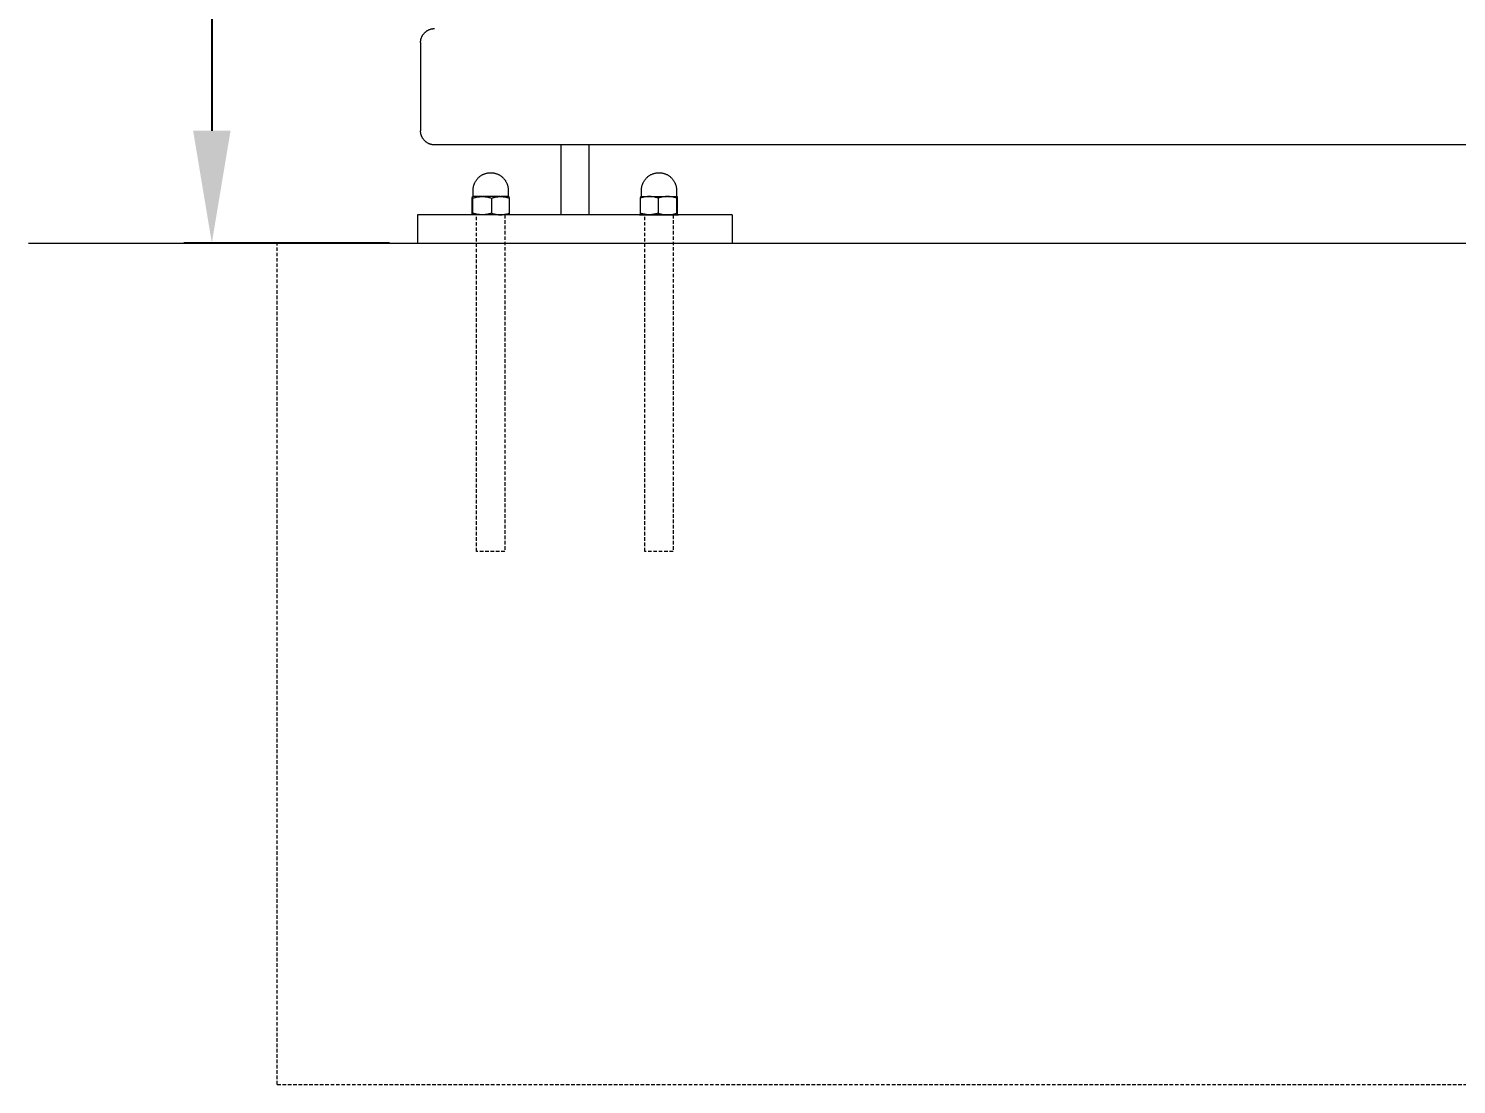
# Model space of a CAD drawing. Header units: millimetres. Extents: x -80 to 4518, y -398 to 2524.
# Drawn here: x -78 to 431, y 1078 to 1454 of the extents above; entities that cross this region are included whole.
import ezdxf

# ---------------------------------------------------------------- set-up
doc = ezdxf.new("R2010")
doc.units = ezdxf.units.MM
doc.linetypes.add('HIDDEN', pattern=[1.905, 1.27, -0.635])
for name, color, linetype, lineweight in [('ZANO_R', 7, 'Continuous', 0), ('ZANO_R_przerywana', 7, 'HIDDEN', 0), ('ZANO_W', 1, 'Continuous', 0)]:
    doc.layers.add(name, color=color, linetype=linetype, lineweight=lineweight)
doc.styles.add('Arial', font='arial.ttf')
doc.styles.get("Standard").update_dxf_attribs({"font": 'ARIALUNI.TTF'})
doc.dimstyles.new('pl i ang', dxfattribs={"dimtxt": 50, "dimasz": 50, "dimexe": 1.25, "dimexo": 0.625, "dimgap": 10, "dimtad": 1, "dimtoh": 1, "dimtxsty": 'Standard', "dimcen": 2.5, "dimclrd": 1, "dimclre": 1, "dimclrt": 1, "dimadec": 0, "dimazin": 0, "dimtfac": 1, "dimtmove": 0, "dimatfit": 3, "dimfxl": 1, "dimarcsym": 1})

# ---------------------------------------------------------------- blocks, each defined once
blk = doc.blocks.new('*D386')
at = {"layer": 'ZANO_W', "color": 1, "lineweight": -2}
for p, q in [((56.54, 2481.4), (-22.87, 2481.4)), ((-12.87, 2441.4), (-12.87, 1417.51)), ((50.45, 1377.51), (-22.87, 1377.51))]:
    blk.add_line(p, q, dxfattribs=at)
at = {"layer": 'ZANO_W', "color": 1}
for points in [[(-6.2, 2441.4), (-19.53, 2441.4), (-12.87, 2481.4)], [(-19.53, 1417.51), (-6.2, 1417.51), (-12.87, 1377.51)]]:
    blk.add_solid(points, dxfattribs=at)
at = {"layer": 'ZANO_W', "color": 1, "insert": (-43.29, 1929.45), "char_height": 40, "attachment_point": 5, "rotation": 90, "style": 'Arial'}
blk.add_mtext('1104', dxfattribs=at)
blk = doc.blocks.new('*D388')
at = {"layer": 'ZANO_W', "color": 1, "lineweight": -2}
blk.add_line((2189.64, 1454.5), (2185.06, 1488.61), dxfattribs=at)
for start, end in [(97.6419, 180), (52.4545, 75.0482), (202.5937, 225.1874)]:
    blk.add_arc((2199.97, 1377.51), 102.1, start, end, dxfattribs=at)
at = {"layer": 'ZANO_W', "color": 1}
for points in [[(2226.73, 1482.8), (2225.88, 1469.49), (2186.39, 1478.7)], [(2112.24, 1339.59), (2099.17, 1336.97), (2097.87, 1377.51)]]:
    blk.add_solid(points, dxfattribs=at)
at = {"layer": 'ZANO_W', "color": 1, "insert": (2100.03, 1464.93), "char_height": 40, "attachment_point": 5, "rotation": 48.821, "style": 'Arial'}
blk.add_mtext('82%%d', dxfattribs=at)

msp = doc.modelspace()

# ---------------------------------------------------------------- linework, layer by layer
at = {"layer": 'ZANO_R'}
for p, q in [((61.83, 1450.65), (61.89, 1450.81)), ((61.89, 1450.81), (61.96, 1450.97)), ((61.96, 1450.97), (62.03, 1451.12)), ((62.03, 1451.12), (62.1, 1451.27)), ((62.1, 1451.27), (62.18, 1451.42)), ((62.18, 1451.42), (62.27, 1451.57)), ((62.27, 1451.57), (62.36, 1451.72)), ((62.36, 1451.72), (62.46, 1451.86)), ((62.46, 1451.86), (62.56, 1452)), ((62.56, 1452), (62.66, 1452.13)), ((62.66, 1452.13), (62.77, 1452.26)), ((62.77, 1452.26), (62.89, 1452.39)), ((62.89, 1452.39), (63.01, 1452.51)), ((63.01, 1452.51), (63.13, 1452.63)), ((63.13, 1452.63), (63.26, 1452.74)), ((63.26, 1452.74), (63.39, 1452.85)), ((63.39, 1452.85), (63.52, 1452.96)), ((63.52, 1452.96), (63.66, 1453.06)), ((63.66, 1453.06), (63.8, 1453.15)), ((63.8, 1453.15), (63.95, 1453.25)), ((63.95, 1453.25), (64.09, 1453.33)), ((64.09, 1453.33), (64.24, 1453.41)), ((64.24, 1453.41), (64.4, 1453.49)), ((64.4, 1453.49), (64.55, 1453.56)), ((64.55, 1453.56), (64.71, 1453.63)), ((64.71, 1453.63), (64.87, 1453.69)), ((64.87, 1453.69), (65.03, 1453.74)), ((65.03, 1453.74), (65.19, 1453.79)), ((65.19, 1453.79), (65.36, 1453.83)), ((65.36, 1453.83), (65.53, 1453.87)), ((65.53, 1453.87), (65.69, 1453.9)), ((65.69, 1453.9), (65.86, 1453.93)), ((65.86, 1453.93), (66.03, 1453.95)), ((66.03, 1453.95), (66.2, 1453.96)), ((66.2, 1453.96), (66.37, 1453.97)), ((66.37, 1453.97), (66.54, 1453.97)), ((61.54, 1448.97), (61.55, 1449.14)), ((61.54, 1448.97), (61.54, 1445.25)), ((61.55, 1449.32), (61.57, 1449.49)), ((61.55, 1449.14), (61.55, 1449.32)), ((61.57, 1449.49), (61.59, 1449.65)), ((61.59, 1449.65), (61.62, 1449.82)), ((61.62, 1449.82), (61.65, 1449.99)), ((61.65, 1449.99), (61.69, 1450.16)), ((61.69, 1450.16), (61.73, 1450.32)), ((61.73, 1450.32), (61.78, 1450.49)), ((61.78, 1450.49), (61.83, 1450.65)), ((61.54, 1445.25), (61.54, 1417.5)), ((61.55, 1417.33), (61.54, 1417.5)), ((61.55, 1417.16), (61.55, 1417.33)), ((61.57, 1416.99), (61.55, 1417.16)), ((61.59, 1416.82), (61.57, 1416.99)), ((61.62, 1416.65), (61.59, 1416.82)), ((61.65, 1416.48), (61.62, 1416.65)), ((61.69, 1416.32), (61.65, 1416.48)), ((61.73, 1416.15), (61.69, 1416.32)), ((61.78, 1415.99), (61.73, 1416.15)), ((61.83, 1415.82), (61.78, 1415.99)), ((61.89, 1415.66), (61.83, 1415.82)), ((61.96, 1415.51), (61.89, 1415.66)), ((62.03, 1415.35), (61.96, 1415.51)), ((62.1, 1415.2), (62.03, 1415.35)), ((62.18, 1415.05), (62.1, 1415.2)), ((62.27, 1414.9), (62.18, 1415.05)), ((62.36, 1414.76), (62.27, 1414.9)), ((62.46, 1414.62), (62.36, 1414.76)), ((62.56, 1414.48), (62.46, 1414.62)), ((62.66, 1414.34), (62.56, 1414.48)), ((62.77, 1414.21), (62.66, 1414.34)), ((62.89, 1414.09), (62.77, 1414.21)), ((63.01, 1413.96), (62.89, 1414.09)), ((63.13, 1413.84), (63.01, 1413.96)), ((63.26, 1413.73), (63.13, 1413.84)), ((63.39, 1413.62), (63.26, 1413.73)), ((63.52, 1413.52), (63.39, 1413.62)), ((63.66, 1413.41), (63.52, 1413.52)), ((63.8, 1413.32), (63.66, 1413.41)), ((63.95, 1413.23), (63.8, 1413.32)), ((64.09, 1413.14), (63.95, 1413.23)), ((64.24, 1413.06), (64.09, 1413.14)), ((64.4, 1412.98), (64.24, 1413.06)), ((64.55, 1412.91), (64.4, 1412.98)), ((64.71, 1412.85), (64.55, 1412.91)), ((64.87, 1412.79), (64.71, 1412.85)), ((65.03, 1412.73), (64.87, 1412.79)), ((65.19, 1412.68), (65.03, 1412.73)), ((65.36, 1412.64), (65.19, 1412.68)), ((65.53, 1412.6), (65.36, 1412.64)), ((65.69, 1412.57), (65.53, 1412.6)), ((65.86, 1412.55), (65.69, 1412.57)), ((66.03, 1412.53), (65.86, 1412.55)), ((66.2, 1412.51), (66.03, 1412.53)), ((66.37, 1412.5), (66.2, 1412.51)), ((66.54, 1412.5), (66.37, 1412.5)), ((360.45, 1412.5), (66.54, 1412.5)), ((111.54, 1412.5), (111.54, 1387.51)), ((121.54, 1412.5), (121.54, 1387.51)), ((654.36, 1412.5), (360.45, 1412.5)), ((81.32, 1399.76), (81.44, 1399.93)), ((81.44, 1399.93), (81.56, 1400.1)), ((81.56, 1400.1), (81.69, 1400.27)), ((81.69, 1400.27), (81.83, 1400.44)), ((81.83, 1400.44), (81.98, 1400.59)), ((81.98, 1400.59), (82.12, 1400.75)), ((82.12, 1400.75), (82.28, 1400.9)), ((82.28, 1400.9), (82.44, 1401.04)), ((82.44, 1401.04), (82.6, 1401.18)), ((82.6, 1401.18), (82.77, 1401.31)), ((82.77, 1401.31), (82.94, 1401.43)), ((82.94, 1401.43), (83.12, 1401.55)), ((83.12, 1401.55), (83.3, 1401.67)), ((83.3, 1401.67), (83.48, 1401.78)), ((83.48, 1401.78), (83.67, 1401.88)), ((83.67, 1401.88), (83.86, 1401.97)), ((83.86, 1401.97), (84.05, 1402.06)), ((84.05, 1402.06), (84.25, 1402.14)), ((84.25, 1402.14), (84.45, 1402.22)), ((84.45, 1402.22), (84.65, 1402.28)), ((84.65, 1402.28), (84.86, 1402.35)), ((84.86, 1402.35), (85.06, 1402.4)), ((85.06, 1402.4), (85.27, 1402.45)), ((85.27, 1402.45), (85.48, 1402.49)), ((85.48, 1402.49), (85.69, 1402.52)), ((85.69, 1402.52), (85.9, 1402.54)), ((85.9, 1402.54), (86.12, 1402.56)), ((86.12, 1402.56), (86.33, 1402.57)), ((86.33, 1402.57), (86.54, 1402.58)), ((86.54, 1402.58), (86.76, 1402.57)), ((86.76, 1402.57), (86.97, 1402.56)), ((86.97, 1402.56), (87.18, 1402.54)), ((87.18, 1402.54), (87.39, 1402.52)), ((87.39, 1402.52), (87.61, 1402.49)), ((87.61, 1402.49), (87.81, 1402.45)), ((87.81, 1402.45), (88.02, 1402.4)), ((88.02, 1402.4), (88.23, 1402.35)), ((88.23, 1402.35), (88.43, 1402.28)), ((88.43, 1402.28), (88.64, 1402.22)), ((88.64, 1402.22), (88.84, 1402.14)), ((88.84, 1402.14), (89.03, 1402.06)), ((89.03, 1402.06), (89.23, 1401.97)), ((89.23, 1401.97), (89.42, 1401.88)), ((89.42, 1401.88), (89.61, 1401.78)), ((89.61, 1401.78), (89.79, 1401.67)), ((89.79, 1401.67), (89.97, 1401.55)), ((89.97, 1401.55), (90.15, 1401.43)), ((90.15, 1401.43), (90.32, 1401.31)), ((90.32, 1401.31), (90.49, 1401.18)), ((90.49, 1401.18), (90.65, 1401.04)), ((90.65, 1401.04), (90.81, 1400.9)), ((90.81, 1400.9), (90.96, 1400.75)), ((90.96, 1400.75), (91.11, 1400.59)), ((91.11, 1400.59), (91.25, 1400.44)), ((91.25, 1400.44), (91.39, 1400.27)), ((91.39, 1400.27), (91.52, 1400.1)), ((91.52, 1400.1), (91.65, 1399.93)), ((91.65, 1399.93), (91.77, 1399.76)), ((141.32, 1399.76), (141.44, 1399.93)), ((141.44, 1399.93), (141.56, 1400.1)), ((141.56, 1400.1), (141.69, 1400.27)), ((141.69, 1400.27), (141.83, 1400.44)), ((141.83, 1400.44), (141.98, 1400.59)), ((141.98, 1400.59), (142.12, 1400.75)), ((142.12, 1400.75), (142.28, 1400.9)), ((142.28, 1400.9), (142.44, 1401.04)), ((142.44, 1401.04), (142.6, 1401.18)), ((142.6, 1401.18), (142.77, 1401.31)), ((142.77, 1401.31), (142.94, 1401.43)), ((142.94, 1401.43), (143.12, 1401.55)), ((143.12, 1401.55), (143.3, 1401.67)), ((143.3, 1401.67), (143.48, 1401.78)), ((143.48, 1401.78), (143.67, 1401.88)), ((143.67, 1401.88), (143.86, 1401.97)), ((143.86, 1401.97), (144.05, 1402.06)), ((144.05, 1402.06), (144.25, 1402.14)), ((144.25, 1402.14), (144.45, 1402.22)), ((144.45, 1402.22), (144.65, 1402.28)), ((144.65, 1402.28), (144.86, 1402.35)), ((144.86, 1402.35), (145.06, 1402.4)), ((145.06, 1402.4), (145.27, 1402.45)), ((145.27, 1402.45), (145.48, 1402.49)), ((145.48, 1402.49), (145.69, 1402.52)), ((145.69, 1402.52), (145.9, 1402.54)), ((145.9, 1402.54), (146.12, 1402.56)), ((146.12, 1402.56), (146.33, 1402.57)), ((146.33, 1402.57), (146.54, 1402.58)), ((146.54, 1402.58), (146.76, 1402.57)), ((146.76, 1402.57), (146.97, 1402.56)), ((146.97, 1402.56), (147.18, 1402.54)), ((147.18, 1402.54), (147.39, 1402.52)), ((147.39, 1402.52), (147.61, 1402.49)), ((147.61, 1402.49), (147.81, 1402.45)), ((147.81, 1402.45), (148.02, 1402.4)), ((148.02, 1402.4), (148.23, 1402.35)), ((148.23, 1402.35), (148.43, 1402.28)), ((148.43, 1402.28), (148.64, 1402.22)), ((148.64, 1402.22), (148.84, 1402.14)), ((148.84, 1402.14), (149.03, 1402.06)), ((149.03, 1402.06), (149.23, 1401.97)), ((149.23, 1401.97), (149.42, 1401.88)), ((149.42, 1401.88), (149.61, 1401.78)), ((149.61, 1401.78), (149.79, 1401.67)), ((149.79, 1401.67), (149.97, 1401.55)), ((149.97, 1401.55), (150.15, 1401.43)), ((150.15, 1401.43), (150.32, 1401.31)), ((150.32, 1401.31), (150.49, 1401.18)), ((150.49, 1401.18), (150.65, 1401.04)), ((150.65, 1401.04), (150.81, 1400.9)), ((150.81, 1400.9), (150.96, 1400.75)), ((150.96, 1400.75), (151.11, 1400.59)), ((151.11, 1400.59), (151.25, 1400.44)), ((151.25, 1400.44), (151.39, 1400.27)), ((151.39, 1400.27), (151.52, 1400.1)), ((151.52, 1400.1), (151.65, 1399.93)), ((151.65, 1399.93), (151.77, 1399.76)), ((80.29, 1396.33), (80.3, 1396.54)), ((80.29, 1394.2), (80.29, 1396.33)), ((80.3, 1396.54), (80.31, 1396.75)), ((80.31, 1396.75), (80.33, 1396.97)), ((80.33, 1396.97), (80.35, 1397.18)), ((80.35, 1397.18), (80.38, 1397.39)), ((80.38, 1397.39), (80.42, 1397.6)), ((80.42, 1397.6), (80.47, 1397.81)), ((80.47, 1397.81), (80.52, 1398.01)), ((80.52, 1398.01), (80.59, 1398.22)), ((80.59, 1398.22), (80.65, 1398.42)), ((80.65, 1398.42), (80.73, 1398.62)), ((80.73, 1398.62), (80.81, 1398.82)), ((80.81, 1398.82), (80.9, 1399.01)), ((80.9, 1399.01), (80.99, 1399.2)), ((80.99, 1399.2), (81.1, 1399.39)), ((81.1, 1399.39), (81.2, 1399.57)), ((81.2, 1399.57), (81.32, 1399.76)), ((91.77, 1399.76), (91.88, 1399.57)), ((91.88, 1399.57), (91.99, 1399.39)), ((91.99, 1399.39), (92.09, 1399.2)), ((92.09, 1399.2), (92.19, 1399.01)), ((92.19, 1399.01), (92.28, 1398.82)), ((92.28, 1398.82), (92.36, 1398.62)), ((92.36, 1398.62), (92.43, 1398.42)), ((92.43, 1398.42), (92.5, 1398.22)), ((92.5, 1398.22), (92.56, 1398.01)), ((92.56, 1398.01), (92.62, 1397.81)), ((92.62, 1397.81), (92.66, 1397.6)), ((92.66, 1397.6), (92.7, 1397.39)), ((92.7, 1397.39), (92.73, 1397.18)), ((92.73, 1397.18), (92.76, 1396.97)), ((92.76, 1396.97), (92.78, 1396.75)), ((92.78, 1396.75), (92.79, 1396.54)), ((92.79, 1396.54), (92.79, 1396.33)), ((92.79, 1396.33), (92.79, 1394.2)), ((140.29, 1396.33), (140.3, 1396.54)), ((140.29, 1394.2), (140.29, 1396.33)), ((140.3, 1396.54), (140.31, 1396.75)), ((140.31, 1396.75), (140.33, 1396.97)), ((140.33, 1396.97), (140.35, 1397.18)), ((140.35, 1397.18), (140.38, 1397.39)), ((140.38, 1397.39), (140.42, 1397.6)), ((140.42, 1397.6), (140.47, 1397.81)), ((140.47, 1397.81), (140.52, 1398.01)), ((140.52, 1398.01), (140.59, 1398.22)), ((140.59, 1398.22), (140.65, 1398.42)), ((140.65, 1398.42), (140.73, 1398.62)), ((140.73, 1398.62), (140.81, 1398.82)), ((140.81, 1398.82), (140.9, 1399.01)), ((140.9, 1399.01), (140.99, 1399.2)), ((140.99, 1399.2), (141.1, 1399.39)), ((141.1, 1399.39), (141.2, 1399.57)), ((141.2, 1399.57), (141.32, 1399.76)), ((151.77, 1399.76), (151.88, 1399.57)), ((151.88, 1399.57), (151.99, 1399.39)), ((151.99, 1399.39), (152.09, 1399.2)), ((152.09, 1399.2), (152.19, 1399.01)), ((152.19, 1399.01), (152.28, 1398.82)), ((152.28, 1398.82), (152.36, 1398.62)), ((152.36, 1398.62), (152.43, 1398.42)), ((152.43, 1398.42), (152.5, 1398.22)), ((152.5, 1398.22), (152.56, 1398.01)), ((152.56, 1398.01), (152.62, 1397.81)), ((152.62, 1397.81), (152.66, 1397.6)), ((152.66, 1397.6), (152.7, 1397.39)), ((152.7, 1397.39), (152.73, 1397.18)), ((152.73, 1397.18), (152.76, 1396.97)), ((152.76, 1396.97), (152.78, 1396.75)), ((152.78, 1396.75), (152.79, 1396.54)), ((152.79, 1396.54), (152.79, 1396.33)), ((152.79, 1396.33), (152.79, 1394.2)), ((79.9, 1393.5), (80.05, 1394.08)), ((79.9, 1388.16), (79.9, 1393.5)), ((83.42, 1394.08), (80.05, 1394.08)), ((80.05, 1394.08), (80.2, 1393.5)), ((80.18, 1394.08), (80.19, 1394.08)), ((80.19, 1394.08), (80.19, 1394.08)), ((80.19, 1394.08), (80.19, 1394.08)), ((80.19, 1394.08), (80.2, 1394.08)), ((80.2, 1394.08), (80.2, 1394.08)), ((80.2, 1394.08), (80.21, 1394.08)), ((80.2, 1393.5), (80.52, 1393.6)), ((80.2, 1388.16), (80.2, 1393.5)), ((80.21, 1394.08), (80.21, 1394.09)), ((80.21, 1394.09), (80.22, 1394.09)), ((80.21, 1394.08), (80.21, 1394.08)), ((80.22, 1394.09), (80.22, 1394.09)), ((80.22, 1394.09), (80.23, 1394.09)), ((80.23, 1394.09), (80.24, 1394.1)), ((80.23, 1394.09), (80.23, 1394.09)), ((80.23, 1394.09), (80.23, 1394.09)), ((80.24, 1394.1), (80.24, 1394.1)), ((80.24, 1394.1), (80.24, 1394.1)), ((80.24, 1394.1), (80.25, 1394.1)), ((80.25, 1394.1), (80.25, 1394.11)), ((80.25, 1394.11), (80.25, 1394.11)), ((80.25, 1394.11), (80.26, 1394.11)), ((80.26, 1394.11), (80.26, 1394.12)), ((80.26, 1394.12), (80.26, 1394.12)), ((80.26, 1394.12), (80.27, 1394.12)), ((80.26, 1394.11), (80.26, 1394.11)), ((80.27, 1394.13), (80.28, 1394.14)), ((80.27, 1394.12), (80.27, 1394.13)), ((80.27, 1394.13), (80.27, 1394.13)), ((80.27, 1394.13), (80.27, 1394.13)), ((80.28, 1394.15), (80.29, 1394.16)), ((80.28, 1394.14), (80.28, 1394.15)), ((80.28, 1394.15), (80.28, 1394.15)), ((80.28, 1394.15), (80.28, 1394.15)), ((80.28, 1394.14), (80.28, 1394.14)), ((80.28, 1394.14), (80.28, 1394.14)), ((80.29, 1394.19), (80.29, 1394.2)), ((80.29, 1394.18), (80.29, 1394.19)), ((80.29, 1394.19), (80.29, 1394.19)), ((80.29, 1394.19), (80.29, 1394.19)), ((80.29, 1394.17), (80.29, 1394.18)), ((80.29, 1394.18), (80.29, 1394.18)), ((80.29, 1394.16), (80.29, 1394.17)), ((80.29, 1394.17), (80.29, 1394.17)), ((80.29, 1394.17), (80.29, 1394.17)), ((80.29, 1394.16), (80.29, 1394.16)), ((80.52, 1393.6), (80.84, 1393.7)), ((80.84, 1393.7), (81.17, 1393.78)), ((81.17, 1393.78), (81.5, 1393.86)), ((81.5, 1393.86), (81.84, 1393.92)), ((81.84, 1393.92), (82.17, 1393.97)), ((82.17, 1393.97), (82.51, 1394.02)), ((82.51, 1394.02), (82.84, 1394.05)), ((82.84, 1394.05), (83.18, 1394.07)), ((83.18, 1394.07), (83.52, 1394.08)), ((83.52, 1394.08), (83.86, 1394.07)), ((89.92, 1394.08), (83.61, 1394.08)), ((83.86, 1394.07), (84.2, 1394.05)), ((84.2, 1394.05), (84.53, 1394.02)), ((84.53, 1394.02), (84.87, 1393.97)), ((84.87, 1393.97), (85.2, 1393.92)), ((85.2, 1393.92), (85.54, 1393.86)), ((85.54, 1393.86), (85.87, 1393.78)), ((85.87, 1393.78), (86.2, 1393.7)), ((86.2, 1393.7), (86.52, 1393.6)), ((86.52, 1393.6), (86.84, 1393.5)), ((86.84, 1393.5), (87.15, 1393.6)), ((86.84, 1393.5), (86.84, 1388.16)), ((87.15, 1393.6), (87.46, 1393.7)), ((87.46, 1393.7), (87.77, 1393.78)), ((87.77, 1393.78), (88.09, 1393.86)), ((88.09, 1393.86), (88.4, 1393.92)), ((88.4, 1393.92), (88.72, 1393.97)), ((88.72, 1393.97), (89.05, 1394.01)), ((89.05, 1394.01), (89.37, 1394.05)), ((89.37, 1394.05), (89.69, 1394.07)), ((89.69, 1394.07), (90.02, 1394.08)), ((90.02, 1394.08), (90.34, 1394.07)), ((92.27, 1394.08), (90.1, 1394.08)), ((90.34, 1394.07), (90.66, 1394.05)), ((90.66, 1394.05), (90.98, 1394.01)), ((90.98, 1394.01), (91.31, 1393.97)), ((91.31, 1393.97), (91.63, 1393.92)), ((91.63, 1393.92), (91.94, 1393.86)), ((91.94, 1393.86), (92.26, 1393.78)), ((92.26, 1393.78), (92.57, 1393.7)), ((92.86, 1394.08), (92.27, 1394.08)), ((92.57, 1393.7), (92.88, 1393.6)), ((92.79, 1394.2), (92.91, 1394.08)), ((93, 1394.08), (92.86, 1394.08)), ((92.88, 1393.6), (93.19, 1393.5)), ((93.03, 1394.08), (93, 1394.08)), ((93.04, 1394.08), (93.03, 1394.08)), ((93.04, 1394.08), (93.04, 1394.08)), ((93.04, 1394.08), (93.04, 1394.08)), ((93.04, 1394.08), (93.04, 1394.08)), ((93.04, 1394.08), (93.04, 1394.08)), ((93.04, 1394.08), (93.05, 1394.07)), ((93.19, 1393.5), (93.05, 1394.07)), ((93.19, 1388.16), (93.19, 1393.5)), ((139.9, 1393.5), (140.04, 1394.07)), ((140.2, 1393.6), (139.9, 1393.5)), ((139.9, 1388.16), (139.9, 1393.5)), ((140.04, 1394.08), (140.04, 1394.08)), ((140.04, 1394.08), (140.04, 1394.08)), ((140.04, 1394.08), (140.04, 1394.08)), ((140.04, 1394.08), (140.04, 1394.08)), ((140.04, 1394.08), (140.05, 1394.08)), ((140.04, 1394.07), (140.04, 1394.08)), ((140.05, 1394.08), (140.08, 1394.08)), ((140.08, 1394.08), (140.23, 1394.08)), ((140.18, 1394.08), (140.29, 1394.2)), ((140.51, 1393.7), (140.2, 1393.6)), ((140.23, 1394.08), (140.81, 1394.08)), ((140.83, 1393.78), (140.51, 1393.7)), ((140.81, 1394.08), (142.99, 1394.08)), ((141.14, 1393.86), (140.83, 1393.78)), ((141.46, 1393.92), (141.14, 1393.86)), ((141.78, 1393.97), (141.46, 1393.92)), ((142.1, 1394.01), (141.78, 1393.97)), ((142.42, 1394.05), (142.1, 1394.01)), ((142.75, 1394.07), (142.42, 1394.05)), ((143.07, 1394.08), (142.75, 1394.07)), ((143.39, 1394.07), (143.07, 1394.08)), ((143.16, 1394.08), (149.48, 1394.08)), ((143.72, 1394.05), (143.39, 1394.07)), ((144.04, 1394.01), (143.72, 1394.05)), ((144.36, 1393.97), (144.04, 1394.01)), ((144.68, 1393.92), (144.36, 1393.97)), ((145, 1393.86), (144.68, 1393.92)), ((145.31, 1393.78), (145, 1393.86)), ((145.63, 1393.7), (145.31, 1393.78)), ((145.94, 1393.6), (145.63, 1393.7)), ((146.24, 1393.5), (145.94, 1393.6)), ((146.57, 1393.6), (146.24, 1393.5)), ((146.24, 1393.5), (146.24, 1388.16)), ((146.89, 1393.7), (146.57, 1393.6)), ((147.22, 1393.78), (146.89, 1393.7)), ((147.55, 1393.86), (147.22, 1393.78)), ((147.88, 1393.92), (147.55, 1393.86)), ((148.22, 1393.97), (147.88, 1393.92)), ((148.55, 1394.02), (148.22, 1393.97)), ((148.89, 1394.05), (148.55, 1394.02)), ((149.23, 1394.07), (148.89, 1394.05)), ((149.57, 1394.08), (149.23, 1394.07)), ((149.9, 1394.07), (149.57, 1394.08)), ((149.66, 1394.08), (153.03, 1394.08)), ((150.24, 1394.05), (149.9, 1394.07)), ((150.58, 1394.02), (150.24, 1394.05)), ((150.92, 1393.97), (150.58, 1394.02)), ((151.25, 1393.92), (150.92, 1393.97)), ((151.58, 1393.86), (151.25, 1393.92)), ((151.91, 1393.78), (151.58, 1393.86)), ((152.24, 1393.7), (151.91, 1393.78)), ((152.57, 1393.6), (152.24, 1393.7)), ((152.89, 1393.5), (152.57, 1393.6)), ((152.79, 1394.2), (152.79, 1394.19)), ((152.79, 1394.19), (152.79, 1394.19)), ((152.79, 1394.19), (152.79, 1394.19)), ((152.79, 1394.19), (152.79, 1394.18)), ((152.79, 1394.18), (152.79, 1394.18)), ((152.79, 1394.18), (152.8, 1394.17)), ((152.8, 1394.17), (152.8, 1394.17)), ((152.8, 1394.17), (152.8, 1394.17)), ((152.8, 1394.17), (152.8, 1394.16)), ((152.8, 1394.16), (152.8, 1394.16)), ((152.8, 1394.16), (152.8, 1394.15)), ((152.8, 1394.15), (152.8, 1394.15)), ((152.8, 1394.15), (152.8, 1394.15)), ((152.8, 1394.15), (152.81, 1394.14)), ((152.81, 1394.14), (152.81, 1394.14)), ((152.81, 1394.14), (152.81, 1394.14)), ((152.81, 1394.14), (152.81, 1394.13)), ((152.81, 1394.13), (152.81, 1394.13)), ((152.81, 1394.13), (152.82, 1394.13)), ((152.82, 1394.13), (152.82, 1394.12)), ((152.82, 1394.12), (152.82, 1394.12)), ((152.82, 1394.12), (152.82, 1394.12)), ((152.82, 1394.12), (152.83, 1394.11)), ((152.83, 1394.11), (152.83, 1394.11)), ((152.83, 1394.11), (152.83, 1394.11)), ((152.83, 1394.11), (152.84, 1394.11)), ((152.84, 1394.11), (152.84, 1394.1)), ((152.84, 1394.1), (152.84, 1394.1)), ((152.84, 1394.1), (152.85, 1394.1)), ((152.85, 1394.1), (152.85, 1394.1)), ((152.85, 1394.1), (152.85, 1394.09)), ((152.85, 1394.09), (152.86, 1394.09)), ((152.86, 1394.09), (152.86, 1394.09)), ((152.86, 1394.09), (152.86, 1394.09)), ((152.86, 1394.09), (152.87, 1394.09)), ((152.87, 1394.09), (152.87, 1394.09)), ((152.87, 1394.09), (152.88, 1394.08)), ((152.88, 1394.08), (152.88, 1394.08)), ((152.88, 1394.08), (152.88, 1394.08)), ((152.88, 1394.08), (152.89, 1394.08)), ((153.04, 1394.08), (152.89, 1393.5)), ((152.89, 1394.08), (152.89, 1394.08)), ((152.89, 1394.08), (152.9, 1394.08)), ((152.89, 1388.16), (152.89, 1393.5)), ((152.9, 1394.08), (152.9, 1394.08)), ((152.9, 1394.08), (152.9, 1394.08)), ((153.19, 1393.5), (153.04, 1394.08)), ((153.19, 1388.16), (153.19, 1393.5)), ((60.45, 1387.51), (60.45, 1377.51)), ((64.45, 1387.51), (60.45, 1387.51)), ((111.54, 1387.51), (64.45, 1387.51)), ((80.04, 1387.58), (79.54, 1387.58)), ((80.05, 1387.58), (79.9, 1388.16)), ((80.2, 1388.16), (80.05, 1387.58)), ((83.42, 1387.58), (80.05, 1387.58)), ((80.52, 1388.05), (80.2, 1388.16)), ((80.84, 1387.96), (80.52, 1388.05)), ((81.17, 1387.87), (80.84, 1387.96)), ((81.5, 1387.8), (81.17, 1387.87)), ((81.84, 1387.73), (81.5, 1387.8)), ((82.17, 1387.68), (81.84, 1387.73)), ((82.51, 1387.64), (82.17, 1387.68)), ((82.84, 1387.61), (82.51, 1387.64)), ((83.18, 1387.59), (82.84, 1387.61)), ((83.52, 1387.58), (83.18, 1387.59)), ((83.86, 1387.59), (83.52, 1387.58)), ((89.93, 1387.58), (83.62, 1387.58)), ((84.2, 1387.61), (83.86, 1387.59)), ((84.53, 1387.64), (84.2, 1387.61)), ((84.87, 1387.68), (84.53, 1387.64)), ((85.2, 1387.73), (84.87, 1387.68)), ((85.54, 1387.8), (85.2, 1387.73)), ((85.87, 1387.87), (85.54, 1387.8)), ((86.2, 1387.96), (85.87, 1387.87)), ((86.52, 1388.05), (86.2, 1387.96)), ((86.84, 1388.16), (86.52, 1388.05)), ((86.84, 1388.16), (87.15, 1388.05)), ((87.15, 1388.05), (87.46, 1387.96)), ((87.46, 1387.96), (87.77, 1387.87)), ((87.77, 1387.87), (88.09, 1387.8)), ((88.09, 1387.8), (88.4, 1387.74)), ((88.4, 1387.74), (88.72, 1387.68)), ((88.72, 1387.68), (89.05, 1387.64)), ((89.05, 1387.64), (89.37, 1387.61)), ((89.37, 1387.61), (89.69, 1387.59)), ((89.69, 1387.59), (90.02, 1387.58)), ((90.02, 1387.58), (90.34, 1387.59)), ((92.27, 1387.58), (90.1, 1387.58)), ((90.34, 1387.59), (90.66, 1387.61)), ((90.66, 1387.61), (90.98, 1387.64)), ((90.98, 1387.64), (91.31, 1387.68)), ((91.31, 1387.68), (91.63, 1387.74)), ((91.63, 1387.74), (91.94, 1387.8)), ((91.94, 1387.8), (92.26, 1387.87)), ((92.26, 1387.87), (92.57, 1387.96)), ((92.86, 1387.58), (92.27, 1387.58)), ((92.57, 1387.96), (92.88, 1388.05)), ((93, 1387.58), (92.86, 1387.58)), ((92.88, 1388.05), (93.19, 1388.16)), ((93.03, 1387.58), (93, 1387.58)), ((93.04, 1387.58), (93.03, 1387.58)), ((93.04, 1387.58), (93.04, 1387.58)), ((93.04, 1387.58), (93.04, 1387.58)), ((93.04, 1387.58), (93.04, 1387.58)), ((93.04, 1387.58), (93.04, 1387.58)), ((93.54, 1387.58), (93.04, 1387.58)), ((93.05, 1387.58), (93.04, 1387.58)), ((93.05, 1387.58), (93.19, 1388.16)), ((121.54, 1387.51), (111.54, 1387.51)), ((168.63, 1387.51), (121.54, 1387.51)), ((139.54, 1387.58), (140.04, 1387.58)), ((140.04, 1387.58), (139.9, 1388.16)), ((140.2, 1388.05), (139.9, 1388.16)), ((140.04, 1387.58), (140.04, 1387.58)), ((140.04, 1387.58), (140.04, 1387.58)), ((140.04, 1387.58), (140.04, 1387.58)), ((140.04, 1387.58), (140.04, 1387.58)), ((140.04, 1387.58), (140.05, 1387.58)), ((140.04, 1387.58), (140.04, 1387.58)), ((140.05, 1387.58), (140.08, 1387.58)), ((140.08, 1387.58), (140.23, 1387.58)), ((140.51, 1387.96), (140.2, 1388.05)), ((140.23, 1387.58), (140.81, 1387.58)), ((140.83, 1387.87), (140.51, 1387.96)), ((140.81, 1387.58), (142.99, 1387.58)), ((141.14, 1387.8), (140.83, 1387.87)), ((141.46, 1387.74), (141.14, 1387.8)), ((141.78, 1387.68), (141.46, 1387.74)), ((142.1, 1387.64), (141.78, 1387.68)), ((142.42, 1387.61), (142.1, 1387.64)), ((142.75, 1387.59), (142.42, 1387.61)), ((143.07, 1387.58), (142.75, 1387.59)), ((143.39, 1387.59), (143.07, 1387.58)), ((143.16, 1387.58), (149.46, 1387.58)), ((143.72, 1387.61), (143.39, 1387.59)), ((144.04, 1387.64), (143.72, 1387.61)), ((144.36, 1387.68), (144.04, 1387.64)), ((144.68, 1387.74), (144.36, 1387.68)), ((145, 1387.8), (144.68, 1387.74)), ((145.31, 1387.87), (145, 1387.8)), ((145.63, 1387.96), (145.31, 1387.87)), ((145.94, 1388.05), (145.63, 1387.96)), ((146.24, 1388.16), (145.94, 1388.05)), ((146.24, 1388.16), (146.57, 1388.05)), ((146.57, 1388.05), (146.89, 1387.96)), ((146.89, 1387.96), (147.22, 1387.87)), ((147.22, 1387.87), (147.55, 1387.8)), ((147.55, 1387.8), (147.88, 1387.73)), ((147.88, 1387.73), (148.22, 1387.68)), ((148.22, 1387.68), (148.55, 1387.64)), ((148.55, 1387.64), (148.89, 1387.61)), ((148.89, 1387.61), (149.23, 1387.59)), ((149.23, 1387.59), (149.57, 1387.58)), ((149.57, 1387.58), (149.9, 1387.59)), ((149.66, 1387.58), (153.03, 1387.58)), ((149.9, 1387.59), (150.24, 1387.61)), ((150.24, 1387.61), (150.58, 1387.64)), ((150.58, 1387.64), (150.92, 1387.68)), ((150.92, 1387.68), (151.25, 1387.73)), ((151.25, 1387.73), (151.58, 1387.8)), ((151.58, 1387.8), (151.91, 1387.87)), ((151.91, 1387.87), (152.24, 1387.96)), ((152.24, 1387.96), (152.57, 1388.05)), ((152.57, 1388.05), (152.89, 1388.16)), ((152.89, 1388.16), (153.04, 1387.58)), ((153.04, 1387.58), (153.19, 1388.16)), ((153.04, 1387.58), (153.54, 1387.58)), ((172.63, 1387.51), (168.63, 1387.51)), ((172.63, 1387.51), (172.63, 1377.51)), ((10.45, 1377.51), (710.45, 1377.51))]:
    msp.add_line(p, q, dxfattribs=at)
msp.add_lwpolyline([(-78.2, 1377.51), (3090.51, 1377.51)], dxfattribs=at)
at = {"layer": 'ZANO_R_przerywana'}
for p, q in [((81.54, 1267.51), (81.54, 1387.51)), ((91.54, 1387.51), (91.54, 1267.51)), ((141.54, 1267.51), (141.54, 1387.51)), ((151.54, 1387.51), (151.54, 1267.51)), ((10.45, 1077.51), (10.45, 1377.51)), ((91.54, 1267.51), (81.54, 1267.51)), ((91.54, 1267.51), (91.54, 1267.51)), ((91.54, 1267.51), (91.54, 1267.51)), ((151.54, 1267.51), (141.54, 1267.51)), ((10.45, 1077.51), (710.45, 1077.51))]:
    msp.add_line(p, q, dxfattribs=at)

# ---------------------------------------------------------------- dimensions: what is measured, and where the dimension line sits
at = {"layer": 'ZANO_W'}
dim = msp.add_linear_dim(base=(-12.87, 1377.51), p1=(66.54, 2481.4), p2=(60.45, 1377.51), angle=90, dimstyle='pl i ang', override={"dimtxt": 40, "dimasz": 40, "dimexe": 10, "dimexo": 10, "dimtoh": 0, "dimdec": 0, "dimtxsty": 'Arial', "dimtdec": 0, "dimtmove": 1}, dxfattribs=at)
dim.commit()
dim.dimension.update_dxf_attribs({"geometry": '*D386', "text_midpoint": (-43.29, 1929.45)})
dim = msp.add_angular_dim_2l(base=(2141.27, 1461.04), line1=((-78.2, 1377.51), (3090.51, 1377.51)), line2=((2194.69, 1416.83), (2190.97, 1444.59)), dimstyle='pl i ang', override={"dimtxt": 40, "dimasz": 40, "dimexe": 10, "dimexo": 10, "dimtoh": 0, "dimdec": 0, "dimtxsty": 'Arial', "dimtdec": 0, "dimtmove": 1}, dxfattribs=at)
dim.commit()
dim.dimension.update_dxf_attribs({"geometry": '*D388', "text_midpoint": (2100.03, 1464.93)})

doc.saveas('drawing.dxf')
